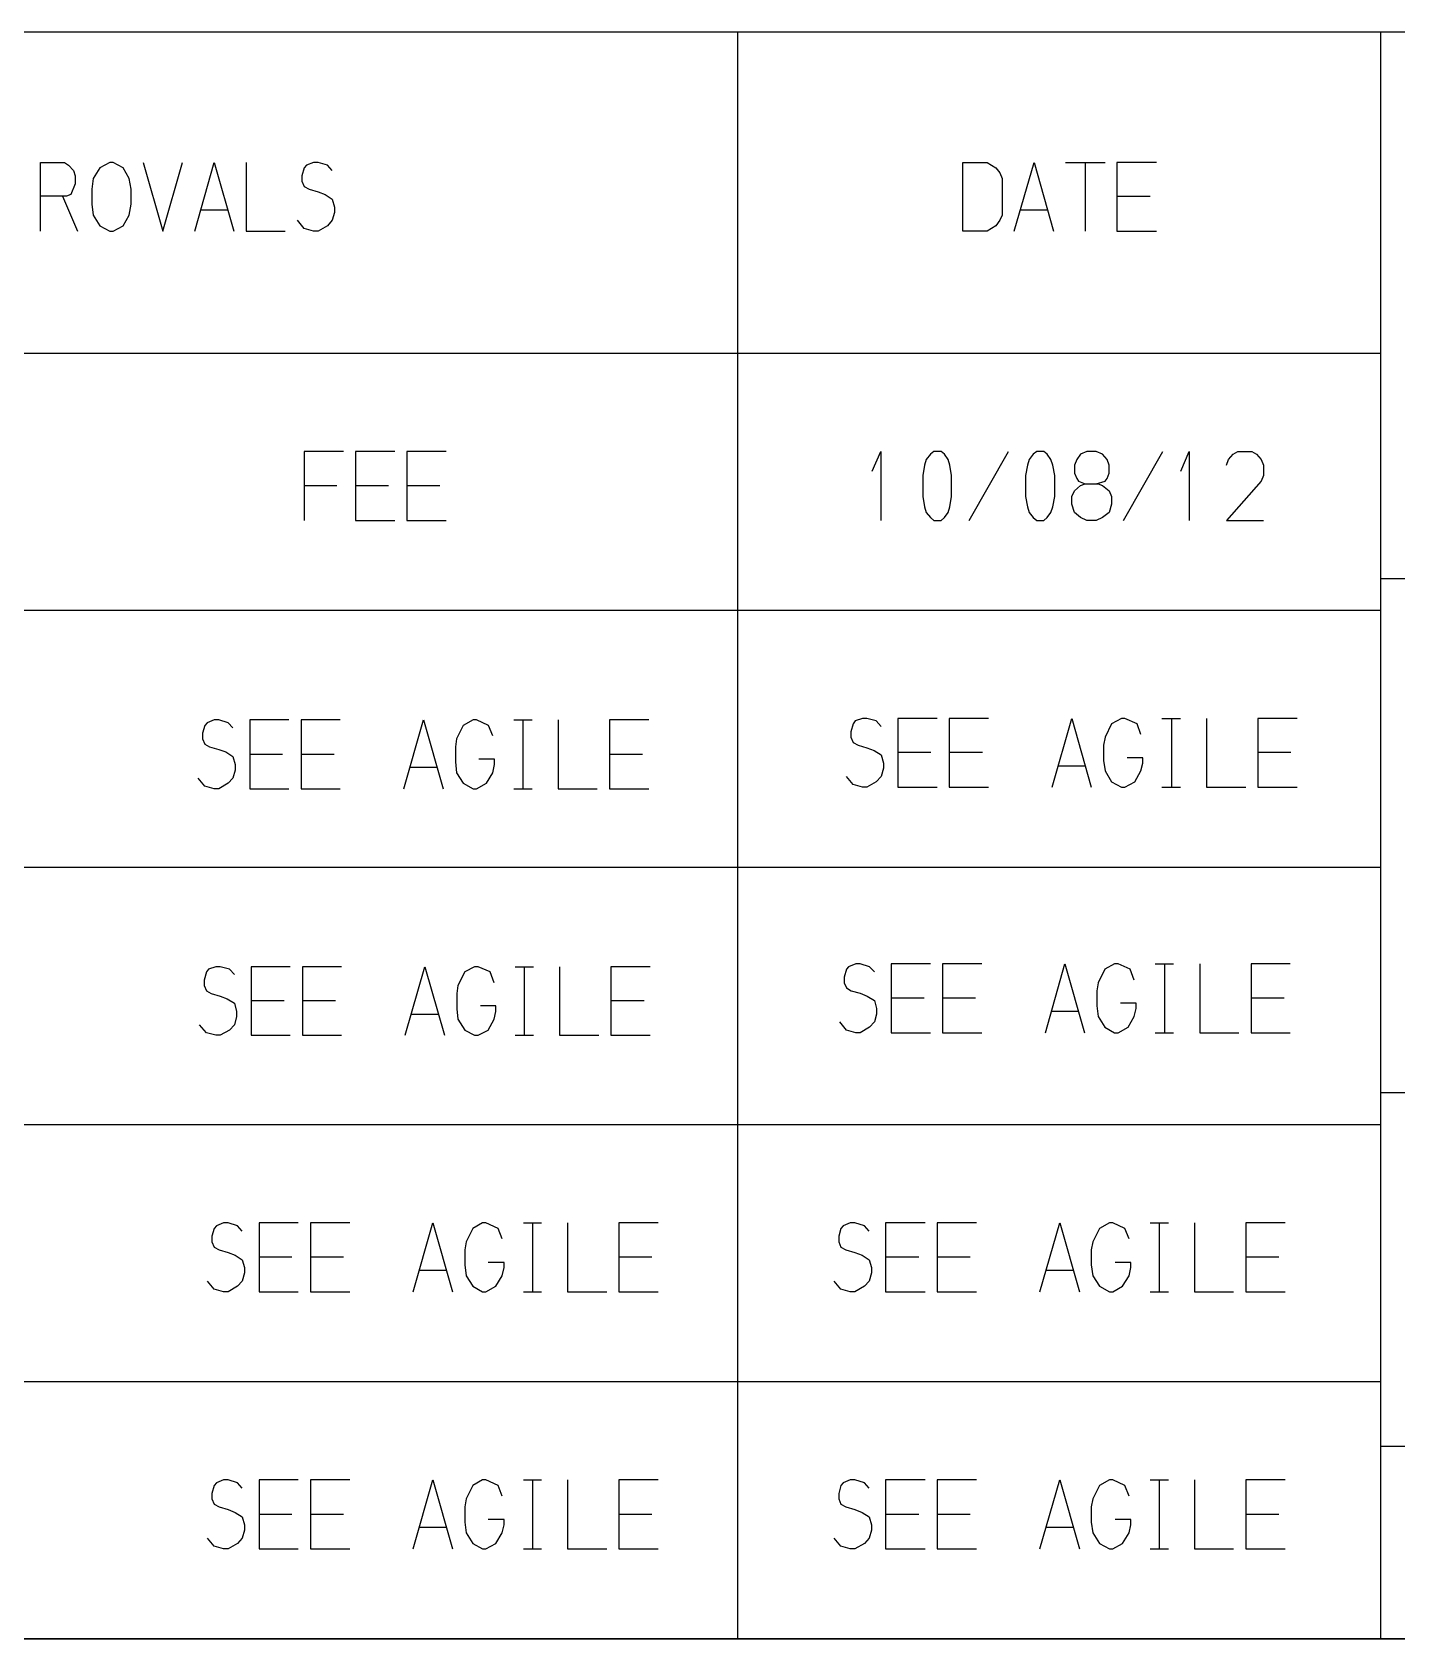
# Model space of a CAD drawing. Extents: x 0 to 1189, y 35 to 806.
# Drawn here: x 750 to 866.8, y 61.6 to 199.1 of the extents above; entities that cross this region are included whole.
import ezdxf

# ---------------------------------------------------------------- set-up
doc = ezdxf.new("R2010")
doc.units = 0
doc.layers.add('1', color=1, linetype='CONTINUOUS')

msp = doc.modelspace()

# ---------------------------------------------------------------- linework, layer by layer
at = {"layer": '1'}
for p, q in [((1162.45, 199.13), (502.35, 199.13)), ((810.4, 61.63), (810.4, 199.13)), ((865.42, 61.63), (865.42, 199.13)), ((750.73, 182.1), (750.73, 187.98)), ((750.73, 187.98), (752.78, 187.98)), ((752.78, 187.98), (753.13, 187.75)), ((753.13, 187.75), (753.55, 187.3)), ((753.55, 187.3), (753.7, 186.83)), ((755.8, 187.53), (755.25, 186.6)), ((756.65, 187.98), (755.8, 187.53)), ((756.95, 187.98), (756.65, 187.98)), ((757.8, 187.53), (756.95, 187.98)), ((758.33, 186.6), (757.8, 187.53)), ((759.53, 187.98), (761.2, 182.1)), ((761.2, 182.1), (762.88, 187.98)), ((763.93, 182.1), (765.6, 187.98)), ((765.6, 187.98), (767.28, 182.1)), ((768.33, 187.98), (768.33, 182.1)), ((773.3, 187.53), (773.1, 186.83)), ((773.5, 187.75), (773.3, 187.53)), ((774.1, 187.98), (773.5, 187.75)), ((774.48, 187.98), (774.1, 187.98)), ((775.28, 187.75), (774.48, 187.98)), ((775.7, 187.3), (775.28, 187.75)), ((829.65, 182.1), (829.65, 187.98)), ((829.65, 187.98), (831.73, 187.98)), ((831.73, 187.98), (832.48, 187.53)), ((832.48, 187.53), (832.83, 187.08)), ((832.83, 187.08), (833.03, 186.6)), ((834.05, 182.1), (835.75, 187.98)), ((835.75, 187.98), (837.43, 182.1)), ((838.45, 187.98), (841.83, 187.98)), ((840.15, 182.1), (840.15, 187.98)), ((846.23, 187.98), (842.85, 187.98)), ((842.85, 187.98), (842.85, 182.1)), ((753.7, 186.15), (753.33, 185.23)), ((753.7, 186.83), (753.7, 186.15)), ((755.25, 186.6), (755.13, 185.68)), ((755.13, 185.68), (755.13, 184.4)), ((758.48, 185.68), (758.33, 186.6)), ((758.48, 184.4), (758.48, 185.68)), ((773.1, 186.83), (773.1, 186.38)), ((773.1, 186.38), (773.3, 185.93)), ((773.3, 185.93), (773.73, 185.68)), ((773.73, 185.68), (774.48, 185.45)), ((833.03, 186.6), (833.03, 183.48)), ((752.95, 185.08), (750.73, 185.08)), ((752.6, 185.08), (753.9, 182.1)), ((753.33, 185.23), (752.95, 185.08)), ((755.13, 184.4), (755.25, 183.48)), ((758.33, 183.48), (758.48, 184.4)), ((774.48, 185.45), (775.1, 185.23)), ((775.1, 185.23), (775.7, 184.85)), ((775.7, 184.85), (775.9, 184.15)), ((842.85, 185.08), (845.7, 185.08)), ((755.25, 183.48), (755.8, 182.55)), ((757.8, 182.55), (758.33, 183.48)), ((764.43, 183.93), (766.8, 183.93)), ((773.3, 182.33), (772.73, 183.03)), ((775.7, 183.03), (775.28, 182.55)), ((775.9, 183.7), (775.7, 183.03)), ((775.9, 184.15), (775.9, 183.7)), ((832.83, 183.03), (832.48, 182.55)), ((833.03, 183.48), (832.83, 183.03)), ((834.55, 183.93), (836.93, 183.93)), ((755.8, 182.55), (756.65, 182.1)), ((756.65, 182.1), (756.95, 182.1)), ((756.95, 182.1), (757.8, 182.55)), ((768.33, 182.1), (771.68, 182.1)), ((774.1, 182.1), (773.3, 182.33)), ((774.48, 182.1), (774.1, 182.1)), ((775.28, 182.55), (774.48, 182.1)), ((831.73, 182.1), (829.65, 182.1)), ((832.48, 182.55), (831.73, 182.1)), ((842.85, 182.1), (846.23, 182.1)), ((865.42, 171.63), (707.27, 171.63)), ((776.65, 163.23), (773.28, 163.23)), ((773.28, 163.23), (773.28, 157.35)), ((781.05, 163.23), (777.68, 163.23)), ((777.68, 163.23), (777.68, 157.35)), ((785.45, 163.23), (782.08, 163.23)), ((782.08, 163.23), (782.08, 157.35)), ((821.9, 161.55), (822.63, 163.23)), ((822.63, 163.23), (822.63, 157.35)), ((826.53, 162.55), (826.38, 162.08)), ((826.88, 163), (826.53, 162.55)), ((827.18, 163.23), (826.88, 163)), ((827.8, 163.23), (827.18, 163.23)), ((828.08, 163), (827.8, 163.23)), ((828.4, 162.55), (828.08, 163)), ((828.55, 162.08), (828.4, 162.55)), ((830.2, 157.35), (833.58, 163.23)), ((835.33, 162.55), (835.18, 162.08)), ((835.68, 163), (835.33, 162.55)), ((835.98, 163.23), (835.68, 163)), ((836.6, 163.23), (835.98, 163.23)), ((836.88, 163), (836.6, 163.23)), ((837.2, 162.55), (836.88, 163)), ((837.35, 162.08), (837.2, 162.55)), ((839.4, 162.55), (839.2, 162.08)), ((839.73, 163), (839.4, 162.55)), ((840.28, 163.23), (839.73, 163)), ((841.08, 163.23), (840.28, 163.23)), ((841.6, 163), (841.08, 163.23)), ((842, 162.55), (841.6, 163)), ((842.18, 162.08), (842, 162.55)), ((843.4, 157.35), (846.78, 163.23)), ((848.3, 161.55), (849.03, 163.23)), ((849.03, 163.23), (849.03, 157.35)), ((852.23, 162.08), (852.4, 162.55)), ((852.4, 162.55), (852.78, 163)), ((852.78, 163), (853.2, 163.23)), ((853.2, 163.23), (854.4, 163.23)), ((854.4, 163.23), (854.78, 163)), ((854.78, 163), (855.2, 162.55)), ((855.2, 162.55), (855.38, 162.08)), ((826.38, 162.08), (826.23, 161.18)), ((826.23, 161.18), (826.23, 159.4)), ((828.7, 161.18), (828.55, 162.08)), ((828.7, 159.4), (828.7, 161.18)), ((835.18, 162.08), (835.03, 161.18)), ((835.03, 161.18), (835.03, 159.4)), ((837.53, 161.18), (837.35, 162.08)), ((837.53, 159.4), (837.53, 161.18)), ((839.2, 162.08), (839.2, 161.4)), ((839.2, 161.4), (839.4, 160.93)), ((839.4, 160.93), (839.55, 160.7)), ((841.85, 160.7), (842, 160.93)), ((842, 160.93), (842.18, 161.4)), ((842.18, 161.4), (842.18, 162.08)), ((855.38, 161.18), (855.2, 160.7)), ((855.38, 162.08), (855.38, 161.18)), ((773.28, 160.33), (776.1, 160.33)), ((777.68, 160.33), (780.5, 160.33)), ((782.08, 160.33), (784.9, 160.33)), ((839, 159.4), (839.2, 159.88)), ((839.2, 159.88), (839.73, 160.33)), ((839.55, 160.7), (840.13, 160.48)), ((839.73, 160.33), (840.13, 160.48)), ((840.13, 160.48), (841.23, 160.48)), ((841.08, 160.48), (841.85, 160.7)), ((841.23, 160.48), (841.6, 160.33)), ((841.6, 160.33), (842.18, 159.88)), ((842.18, 159.88), (842.38, 159.4)), ((855.2, 160.7), (852.23, 157.35)), ((826.23, 159.4), (826.38, 158.5)), ((826.38, 158.5), (826.53, 158.03)), ((828.4, 158.03), (828.55, 158.5)), ((828.55, 158.5), (828.7, 159.4)), ((835.03, 159.4), (835.18, 158.5)), ((835.18, 158.5), (835.33, 158.03)), ((837.2, 158.03), (837.35, 158.5)), ((837.35, 158.5), (837.53, 159.4)), ((839, 158.73), (839, 159.4)), ((839.2, 158.03), (839, 158.73)), ((842.38, 158.73), (842.18, 158.03)), ((842.38, 159.4), (842.38, 158.73)), ((777.68, 157.35), (781.05, 157.35)), ((782.08, 157.35), (785.45, 157.35)), ((826.53, 158.03), (826.88, 157.58)), ((826.88, 157.58), (827.18, 157.35)), ((827.18, 157.35), (827.8, 157.35)), ((827.8, 157.35), (828.08, 157.58)), ((828.08, 157.58), (828.4, 158.03)), ((835.33, 158.03), (835.68, 157.58)), ((835.68, 157.58), (835.98, 157.35)), ((835.98, 157.35), (836.6, 157.35)), ((836.6, 157.35), (836.88, 157.58)), ((836.88, 157.58), (837.2, 158.03)), ((839.73, 157.58), (839.2, 158.03)), ((840.28, 157.35), (839.73, 157.58)), ((841.08, 157.35), (840.28, 157.35)), ((841.6, 157.58), (841.08, 157.35)), ((842.18, 158.03), (841.6, 157.58)), ((852.23, 157.35), (855.38, 157.35)), ((865.42, 152.38), (1162.45, 152.38)), ((865.42, 149.63), (707.27, 149.63)), ((765.6, 140.28), (764.98, 140.03)), ((765.98, 140.28), (765.6, 140.28)), ((766.78, 140.03), (765.98, 140.28)), ((771.98, 140.28), (768.63, 140.28)), ((768.63, 140.28), (768.63, 134.38)), ((776.38, 140.28), (773.03, 140.28)), ((773.03, 140.28), (773.03, 134.38)), ((781.83, 134.38), (783.5, 140.28)), ((783.5, 140.28), (785.18, 134.38)), ((787.75, 140.28), (786.9, 139.8)), ((788.05, 140.28), (787.75, 140.28)), ((789.08, 139.8), (788.05, 140.28)), ((791.23, 140.28), (792.8, 140.28)), ((792.03, 134.38), (792.03, 140.28)), ((795.03, 140.28), (795.03, 134.38)), ((802.78, 140.28), (799.43, 140.28)), ((799.43, 140.28), (799.43, 134.38)), ((821.08, 140.4), (820.45, 140.18)), ((821.45, 140.4), (821.08, 140.4)), ((822.25, 140.18), (821.45, 140.4)), ((827.45, 140.4), (824.1, 140.4)), ((824.1, 140.4), (824.1, 134.53)), ((831.85, 140.4), (828.5, 140.4)), ((828.5, 140.4), (828.5, 134.53)), ((837.3, 134.53), (838.98, 140.4)), ((838.98, 140.4), (840.65, 134.53)), ((843.23, 140.4), (842.38, 139.95)), ((843.53, 140.4), (843.23, 140.4)), ((844.58, 139.95), (843.53, 140.4)), ((846.7, 140.4), (848.28, 140.4)), ((847.53, 134.53), (847.53, 140.4)), ((850.5, 140.4), (850.5, 134.53)), ((858.28, 140.4), (854.9, 140.4)), ((854.9, 140.4), (854.9, 134.53)), ((764.8, 139.8), (764.6, 139.13)), ((764.6, 139.13), (764.6, 138.65)), ((764.98, 140.03), (764.8, 139.8)), ((767.2, 139.58), (766.78, 140.03)), ((786.9, 139.8), (786.33, 138.65)), ((789.43, 138.9), (789.08, 139.8)), ((820.28, 139.95), (820.08, 139.25)), ((820.08, 139.25), (820.08, 138.8)), ((820.45, 140.18), (820.28, 139.95)), ((822.68, 139.7), (822.25, 140.18)), ((842.38, 139.95), (841.83, 138.8)), ((844.9, 139.03), (844.58, 139.95)), ((764.6, 138.65), (764.8, 138.2)), ((764.8, 138.2), (765.2, 137.98)), ((765.2, 137.98), (765.98, 137.75)), ((765.98, 137.75), (766.58, 137.53)), ((766.58, 137.53), (767.2, 137.13)), ((786.33, 138.65), (786.23, 137.98)), ((786.23, 137.98), (786.23, 136.68)), ((820.08, 138.8), (820.28, 138.33)), ((820.28, 138.33), (820.7, 138.1)), ((820.7, 138.1), (821.45, 137.88)), ((821.45, 137.88), (822.08, 137.65)), ((822.08, 137.65), (822.68, 137.28)), ((824.1, 137.5), (826.93, 137.5)), ((828.5, 137.5), (831.33, 137.5)), ((841.83, 138.8), (841.7, 138.1)), ((841.7, 138.1), (841.7, 136.8)), ((854.9, 137.5), (857.73, 137.5)), ((767.2, 137.13), (767.4, 136.45)), ((767.4, 136.45), (767.4, 135.98)), ((768.63, 137.35), (771.45, 137.35)), ((773.03, 137.35), (775.85, 137.35)), ((782.33, 136.23), (784.68, 136.23)), ((786.23, 136.68), (786.33, 135.75)), ((789.58, 136.9), (788.25, 136.9)), ((789.43, 135.75), (789.58, 136.45)), ((789.58, 136.45), (789.58, 136.9)), ((799.43, 137.35), (802.25, 137.35)), ((822.68, 137.28), (822.88, 136.58)), ((822.88, 136.13), (822.68, 135.43)), ((822.88, 136.58), (822.88, 136.13)), ((837.8, 136.35), (840.18, 136.35)), ((841.7, 136.8), (841.83, 135.9)), ((845.05, 137.03), (843.73, 137.03)), ((844.9, 135.9), (845.05, 136.58)), ((845.05, 136.58), (845.05, 137.03)), ((764.8, 134.6), (764.23, 135.3)), ((766.78, 134.85), (765.98, 134.38)), ((767.2, 135.3), (766.78, 134.85)), ((767.4, 135.98), (767.2, 135.3)), ((786.33, 135.75), (786.9, 134.85)), ((786.9, 134.85), (787.75, 134.38)), ((788.05, 134.38), (788.9, 134.85)), ((788.9, 134.85), (789.43, 135.75)), ((820.28, 134.75), (819.7, 135.43)), ((821.08, 134.53), (820.28, 134.75)), ((822.25, 134.98), (821.45, 134.53)), ((822.68, 135.43), (822.25, 134.98)), ((841.83, 135.9), (842.38, 134.98)), ((842.38, 134.98), (843.23, 134.53)), ((843.53, 134.53), (844.38, 134.98)), ((844.38, 134.98), (844.9, 135.9)), ((765.6, 134.38), (764.8, 134.6)), ((765.98, 134.38), (765.6, 134.38)), ((768.63, 134.38), (771.98, 134.38)), ((773.03, 134.38), (776.38, 134.38)), ((787.75, 134.38), (788.05, 134.38)), ((791.23, 134.38), (792.8, 134.38)), ((795.03, 134.38), (798.38, 134.38)), ((799.43, 134.38), (802.78, 134.38)), ((821.45, 134.53), (821.08, 134.53)), ((824.1, 134.53), (827.45, 134.53)), ((828.5, 134.53), (831.85, 134.53)), ((843.23, 134.53), (843.53, 134.53)), ((846.7, 134.53), (848.28, 134.53)), ((850.5, 134.53), (853.88, 134.53)), ((854.9, 134.53), (858.28, 134.53)), ((865.42, 127.63), (707.27, 127.63)), ((764.93, 118.7), (764.73, 118)), ((765.1, 118.93), (764.93, 118.7)), ((765.73, 119.15), (765.1, 118.93)), ((766.1, 119.15), (765.73, 119.15)), ((766.9, 118.93), (766.1, 119.15)), ((767.33, 118.48), (766.9, 118.93)), ((772.1, 119.15), (768.75, 119.15)), ((768.75, 119.15), (768.75, 113.28)), ((776.5, 119.15), (773.15, 119.15)), ((773.15, 119.15), (773.15, 113.28)), ((781.95, 113.28), (783.63, 119.15)), ((783.63, 119.15), (785.3, 113.28)), ((787.03, 118.7), (786.45, 117.55)), ((787.88, 119.15), (787.03, 118.7)), ((788.18, 119.15), (787.88, 119.15)), ((789.2, 118.7), (788.18, 119.15)), ((789.55, 117.78), (789.2, 118.7)), ((791.35, 119.15), (792.93, 119.15)), ((792.15, 113.28), (792.15, 119.15)), ((795.15, 119.15), (795.15, 113.28)), ((802.9, 119.15), (799.55, 119.15)), ((799.55, 119.15), (799.55, 113.28)), ((819.7, 118.93), (819.5, 118.25)), ((819.5, 118.25), (819.5, 117.78)), ((819.88, 119.15), (819.7, 118.93)), ((820.5, 119.4), (819.88, 119.15)), ((820.88, 119.4), (820.5, 119.4)), ((821.68, 119.15), (820.88, 119.4)), ((822.1, 118.7), (821.68, 119.15)), ((826.88, 119.4), (823.53, 119.4)), ((823.53, 119.4), (823.53, 113.5)), ((831.28, 119.4), (827.93, 119.4)), ((827.93, 119.4), (827.93, 113.5)), ((836.73, 113.5), (838.4, 119.4)), ((838.4, 119.4), (840.08, 113.5)), ((841.8, 118.93), (841.23, 117.78)), ((842.65, 119.4), (841.8, 118.93)), ((842.95, 119.4), (842.65, 119.4)), ((843.98, 118.93), (842.95, 119.4)), ((844.33, 118), (843.98, 118.93)), ((846.13, 119.4), (847.7, 119.4)), ((846.93, 113.5), (846.93, 119.4)), ((849.93, 119.4), (849.93, 113.5)), ((857.68, 119.4), (854.33, 119.4)), ((854.33, 119.4), (854.33, 113.5)), ((764.73, 118), (764.73, 117.55)), ((764.73, 117.55), (764.93, 117.08)), ((764.93, 117.08), (765.33, 116.85)), ((786.45, 117.55), (786.35, 116.85)), ((819.5, 117.78), (819.7, 117.33)), ((819.7, 117.33), (820.1, 117.1)), ((820.1, 117.1), (820.88, 116.88)), ((820.88, 116.88), (821.48, 116.63)), ((841.23, 117.78), (841.13, 117.1)), ((841.13, 117.1), (841.13, 115.8)), ((765.33, 116.85), (766.1, 116.63)), ((766.1, 116.63), (766.7, 116.4)), ((766.7, 116.4), (767.33, 116.03)), ((767.33, 116.03), (767.5, 115.33)), ((768.75, 116.25), (771.58, 116.25)), ((773.15, 116.25), (775.98, 116.25)), ((786.35, 116.85), (786.35, 115.55)), ((786.35, 115.55), (786.45, 114.65)), ((789.7, 115.8), (788.38, 115.8)), ((789.7, 115.33), (789.7, 115.8)), ((799.55, 116.25), (802.38, 116.25)), ((821.48, 116.63), (822.1, 116.25)), ((822.1, 116.25), (822.28, 115.58)), ((822.28, 115.58), (822.28, 115.1)), ((823.53, 116.48), (826.35, 116.48)), ((827.93, 116.48), (830.75, 116.48)), ((841.13, 115.8), (841.23, 114.88)), ((844.48, 116.03), (843.15, 116.03)), ((844.33, 114.88), (844.48, 115.58)), ((844.48, 115.58), (844.48, 116.03)), ((854.33, 116.48), (857.15, 116.48)), ((764.93, 113.5), (764.35, 114.18)), ((767.33, 114.18), (766.9, 113.73)), ((767.5, 114.88), (767.33, 114.18)), ((767.5, 115.33), (767.5, 114.88)), ((782.45, 115.1), (784.8, 115.1)), ((786.45, 114.65), (787.03, 113.73)), ((789.03, 113.73), (789.55, 114.65)), ((789.55, 114.65), (789.7, 115.33)), ((819.7, 113.73), (819.13, 114.43)), ((822.1, 114.43), (821.68, 113.98)), ((822.28, 115.1), (822.1, 114.43)), ((837.23, 115.35), (839.58, 115.35)), ((841.23, 114.88), (841.8, 113.98)), ((843.8, 113.98), (844.33, 114.88)), ((765.73, 113.28), (764.93, 113.5)), ((766.1, 113.28), (765.73, 113.28)), ((766.9, 113.73), (766.1, 113.28)), ((768.75, 113.28), (772.1, 113.28)), ((773.15, 113.28), (776.5, 113.28)), ((787.03, 113.73), (787.88, 113.28)), ((787.88, 113.28), (788.18, 113.28)), ((788.18, 113.28), (789.03, 113.73)), ((791.35, 113.28), (792.93, 113.28)), ((795.15, 113.28), (798.5, 113.28)), ((799.55, 113.28), (802.9, 113.28)), ((820.5, 113.5), (819.7, 113.73)), ((820.88, 113.5), (820.5, 113.5)), ((821.68, 113.98), (820.88, 113.5)), ((823.53, 113.5), (826.88, 113.5)), ((827.93, 113.5), (831.28, 113.5)), ((841.8, 113.98), (842.65, 113.5)), ((842.65, 113.5), (842.95, 113.5)), ((842.95, 113.5), (843.8, 113.98)), ((846.13, 113.5), (847.7, 113.5)), ((849.93, 113.5), (853.28, 113.5)), ((854.33, 113.5), (857.68, 113.5)), ((865.42, 108.38), (1162.45, 108.38)), ((865.42, 105.63), (707.27, 105.63)), ((765.6, 96.75), (765.4, 96.08)), ((765.8, 96.98), (765.6, 96.75)), ((766.4, 97.23), (765.8, 96.98)), ((766.78, 97.23), (766.4, 97.23)), ((767.58, 96.98), (766.78, 97.23)), ((768, 96.53), (767.58, 96.98)), ((772.78, 97.23), (769.43, 97.23)), ((769.43, 97.23), (769.43, 91.33)), ((777.2, 97.23), (773.83, 97.23)), ((773.83, 97.23), (773.83, 91.33)), ((782.63, 91.33), (784.3, 97.23)), ((784.3, 97.23), (786, 91.33)), ((787.73, 96.75), (787.15, 95.6)), ((788.55, 97.23), (787.73, 96.75)), ((788.85, 97.23), (788.55, 97.23)), ((789.9, 96.75), (788.85, 97.23)), ((790.23, 95.85), (789.9, 96.75)), ((792.05, 97.23), (793.6, 97.23)), ((792.85, 91.33), (792.85, 97.23)), ((795.83, 97.23), (795.83, 91.33)), ((803.6, 97.23), (800.23, 97.23)), ((800.23, 97.23), (800.23, 91.33)), ((819.23, 96.75), (819.05, 96.08)), ((819.43, 96.98), (819.23, 96.75)), ((820.03, 97.23), (819.43, 96.98)), ((820.43, 97.23), (820.03, 97.23)), ((821.23, 96.98), (820.43, 97.23)), ((821.65, 96.53), (821.23, 96.98)), ((826.43, 97.23), (823.05, 97.23)), ((823.05, 97.23), (823.05, 91.33)), ((830.83, 97.23), (827.45, 97.23)), ((827.45, 97.23), (827.45, 91.33)), ((836.25, 91.33), (837.95, 97.23)), ((837.95, 97.23), (839.63, 91.33)), ((841.35, 96.75), (840.78, 95.6)), ((842.2, 97.23), (841.35, 96.75)), ((842.5, 97.23), (842.2, 97.23)), ((843.53, 96.75), (842.5, 97.23)), ((843.88, 95.85), (843.53, 96.75)), ((845.68, 97.23), (847.25, 97.23)), ((846.48, 91.33), (846.48, 97.23)), ((849.48, 97.23), (849.48, 91.33)), ((857.23, 97.23), (853.88, 97.23)), ((853.88, 97.23), (853.88, 91.33)), ((765.4, 96.08), (765.4, 95.6)), ((765.4, 95.6), (765.6, 95.15)), ((765.6, 95.15), (766.03, 94.93)), ((766.03, 94.93), (766.78, 94.7)), ((787.15, 95.6), (787.03, 94.93)), ((787.03, 94.93), (787.03, 93.63)), ((819.05, 96.08), (819.05, 95.6)), ((819.05, 95.6), (819.23, 95.15)), ((819.23, 95.15), (819.65, 94.93)), ((819.65, 94.93), (820.43, 94.7)), ((840.78, 95.6), (840.65, 94.93)), ((840.65, 94.93), (840.65, 93.63)), ((766.78, 94.7), (767.4, 94.48)), ((767.4, 94.48), (768, 94.08)), ((768, 94.08), (768.2, 93.4)), ((769.43, 94.33), (772.25, 94.33)), ((773.83, 94.33), (776.65, 94.33)), ((787.03, 93.63), (787.15, 92.7)), ((790.4, 93.85), (789.05, 93.85)), ((790.4, 93.4), (790.4, 93.85)), ((800.23, 94.33), (803.05, 94.33)), ((820.43, 94.7), (821.03, 94.48)), ((821.03, 94.48), (821.65, 94.08)), ((821.65, 94.08), (821.83, 93.4)), ((823.05, 94.33), (825.88, 94.33)), ((827.45, 94.33), (830.28, 94.33)), ((840.65, 93.63), (840.78, 92.7)), ((844.03, 93.85), (842.68, 93.85)), ((844.03, 93.4), (844.03, 93.85)), ((853.88, 94.33), (856.7, 94.33)), ((765.6, 91.55), (765.03, 92.25)), ((768, 92.25), (767.58, 91.8)), ((768.2, 92.95), (768, 92.25)), ((768.2, 93.4), (768.2, 92.95)), ((783.13, 93.18), (785.5, 93.18)), ((787.15, 92.7), (787.73, 91.8)), ((789.7, 91.8), (790.23, 92.7)), ((790.23, 92.7), (790.4, 93.4)), ((819.23, 91.55), (818.65, 92.25)), ((821.65, 92.25), (821.23, 91.8)), ((821.83, 92.95), (821.65, 92.25)), ((821.83, 93.4), (821.83, 92.95)), ((836.75, 93.18), (839.13, 93.18)), ((840.78, 92.7), (841.35, 91.8)), ((843.33, 91.8), (843.88, 92.7)), ((843.88, 92.7), (844.03, 93.4)), ((766.4, 91.33), (765.6, 91.55)), ((766.78, 91.33), (766.4, 91.33)), ((767.58, 91.8), (766.78, 91.33)), ((769.43, 91.33), (772.78, 91.33)), ((773.83, 91.33), (777.2, 91.33)), ((787.73, 91.8), (788.55, 91.33)), ((788.55, 91.33), (788.85, 91.33)), ((788.85, 91.33), (789.7, 91.8)), ((792.05, 91.33), (793.6, 91.33)), ((795.83, 91.33), (799.2, 91.33)), ((800.23, 91.33), (803.6, 91.33)), ((820.03, 91.33), (819.23, 91.55)), ((820.43, 91.33), (820.03, 91.33)), ((821.23, 91.8), (820.43, 91.33)), ((823.05, 91.33), (826.43, 91.33)), ((827.45, 91.33), (830.83, 91.33)), ((841.35, 91.8), (842.2, 91.33)), ((842.2, 91.33), (842.5, 91.33)), ((842.5, 91.33), (843.33, 91.8)), ((845.68, 91.33), (847.25, 91.33)), ((849.48, 91.33), (852.83, 91.33)), ((853.88, 91.33), (857.23, 91.33)), ((865.42, 83.63), (707.27, 83.63)), ((865.42, 78.13), (1162.45, 78.13)), ((765.6, 74.75), (765.4, 74.08)), ((765.8, 74.98), (765.6, 74.75)), ((766.4, 75.23), (765.8, 74.98)), ((766.78, 75.23), (766.4, 75.23)), ((767.58, 74.98), (766.78, 75.23)), ((768, 74.53), (767.58, 74.98)), ((772.78, 75.23), (769.43, 75.23)), ((769.43, 75.23), (769.43, 69.33)), ((777.2, 75.23), (773.83, 75.23)), ((773.83, 75.23), (773.83, 69.33)), ((782.63, 69.33), (784.3, 75.23)), ((784.3, 75.23), (786, 69.33)), ((787.73, 74.75), (787.15, 73.6)), ((788.55, 75.23), (787.73, 74.75)), ((788.85, 75.23), (788.55, 75.23)), ((789.9, 74.75), (788.85, 75.23)), ((790.23, 73.85), (789.9, 74.75)), ((792.05, 75.23), (793.6, 75.23)), ((792.85, 69.33), (792.85, 75.23)), ((795.83, 75.23), (795.83, 69.33)), ((803.6, 75.23), (800.23, 75.23)), ((800.23, 75.23), (800.23, 69.33)), ((819.23, 74.75), (819.05, 74.08)), ((819.43, 74.98), (819.23, 74.75)), ((820.03, 75.23), (819.43, 74.98)), ((820.43, 75.23), (820.03, 75.23)), ((821.23, 74.98), (820.43, 75.23)), ((821.65, 74.53), (821.23, 74.98)), ((826.43, 75.23), (823.05, 75.23)), ((823.05, 75.23), (823.05, 69.33)), ((830.83, 75.23), (827.45, 75.23)), ((827.45, 75.23), (827.45, 69.33)), ((836.25, 69.33), (837.95, 75.23)), ((837.95, 75.23), (839.63, 69.33)), ((841.35, 74.75), (840.78, 73.6)), ((842.2, 75.23), (841.35, 74.75)), ((842.5, 75.23), (842.2, 75.23)), ((843.53, 74.75), (842.5, 75.23)), ((843.88, 73.85), (843.53, 74.75)), ((845.68, 75.23), (847.25, 75.23)), ((846.48, 69.33), (846.48, 75.23)), ((849.48, 75.23), (849.48, 69.33)), ((857.23, 75.23), (853.88, 75.23)), ((853.88, 75.23), (853.88, 69.33)), ((765.4, 74.08), (765.4, 73.6)), ((765.4, 73.6), (765.6, 73.15)), ((765.6, 73.15), (766.03, 72.93)), ((766.03, 72.93), (766.78, 72.7)), ((787.15, 73.6), (787.03, 72.93)), ((787.03, 72.93), (787.03, 71.63)), ((819.05, 74.08), (819.05, 73.6)), ((819.05, 73.6), (819.23, 73.15)), ((819.23, 73.15), (819.65, 72.93)), ((819.65, 72.93), (820.43, 72.7)), ((840.78, 73.6), (840.65, 72.93)), ((840.65, 72.93), (840.65, 71.63)), ((766.78, 72.7), (767.4, 72.45)), ((767.4, 72.45), (768, 72.08)), ((768, 72.08), (768.2, 71.4)), ((769.43, 72.3), (772.25, 72.3)), ((773.83, 72.3), (776.65, 72.3)), ((787.03, 71.63), (787.15, 70.7)), ((790.4, 71.85), (789.05, 71.85)), ((790.4, 71.4), (790.4, 71.85)), ((800.23, 72.3), (803.05, 72.3)), ((820.43, 72.7), (821.03, 72.45)), ((821.03, 72.45), (821.65, 72.08)), ((821.65, 72.08), (821.83, 71.4)), ((823.05, 72.3), (825.88, 72.3)), ((827.45, 72.3), (830.28, 72.3)), ((840.65, 71.63), (840.78, 70.7)), ((844.03, 71.85), (842.68, 71.85)), ((844.03, 71.4), (844.03, 71.85)), ((853.88, 72.3), (856.7, 72.3)), ((765.6, 69.55), (765.03, 70.25)), ((768, 70.25), (767.58, 69.8)), ((768.2, 70.93), (768, 70.25)), ((768.2, 71.4), (768.2, 70.93)), ((783.13, 71.18), (785.5, 71.18)), ((787.15, 70.7), (787.73, 69.8)), ((789.7, 69.8), (790.23, 70.7)), ((790.23, 70.7), (790.4, 71.4)), ((819.23, 69.55), (818.65, 70.25)), ((821.65, 70.25), (821.23, 69.8)), ((821.83, 70.93), (821.65, 70.25)), ((821.83, 71.4), (821.83, 70.93)), ((836.75, 71.18), (839.13, 71.18)), ((840.78, 70.7), (841.35, 69.8)), ((843.33, 69.8), (843.88, 70.7)), ((843.88, 70.7), (844.03, 71.4)), ((766.4, 69.33), (765.6, 69.55)), ((766.78, 69.33), (766.4, 69.33)), ((767.58, 69.8), (766.78, 69.33)), ((769.43, 69.33), (772.78, 69.33)), ((773.83, 69.33), (777.2, 69.33)), ((787.73, 69.8), (788.55, 69.33)), ((788.55, 69.33), (788.85, 69.33)), ((788.85, 69.33), (789.7, 69.8)), ((792.05, 69.33), (793.6, 69.33)), ((795.83, 69.33), (799.2, 69.33)), ((800.23, 69.33), (803.6, 69.33)), ((820.03, 69.33), (819.23, 69.55)), ((820.43, 69.33), (820.03, 69.33)), ((821.23, 69.8), (820.43, 69.33)), ((823.05, 69.33), (826.43, 69.33)), ((827.45, 69.33), (830.83, 69.33)), ((841.35, 69.8), (842.2, 69.33)), ((842.2, 69.33), (842.5, 69.33)), ((842.5, 69.33), (843.33, 69.8)), ((845.68, 69.33), (847.25, 69.33)), ((849.48, 69.33), (852.83, 69.33)), ((853.88, 69.33), (857.23, 69.33)), ((1162.45, 61.63), (26.55, 61.63)), ((502.35, 61.63), (1162.45, 61.63))]:
    msp.add_line(p, q, dxfattribs=at)

doc.saveas('drawing.dxf')
